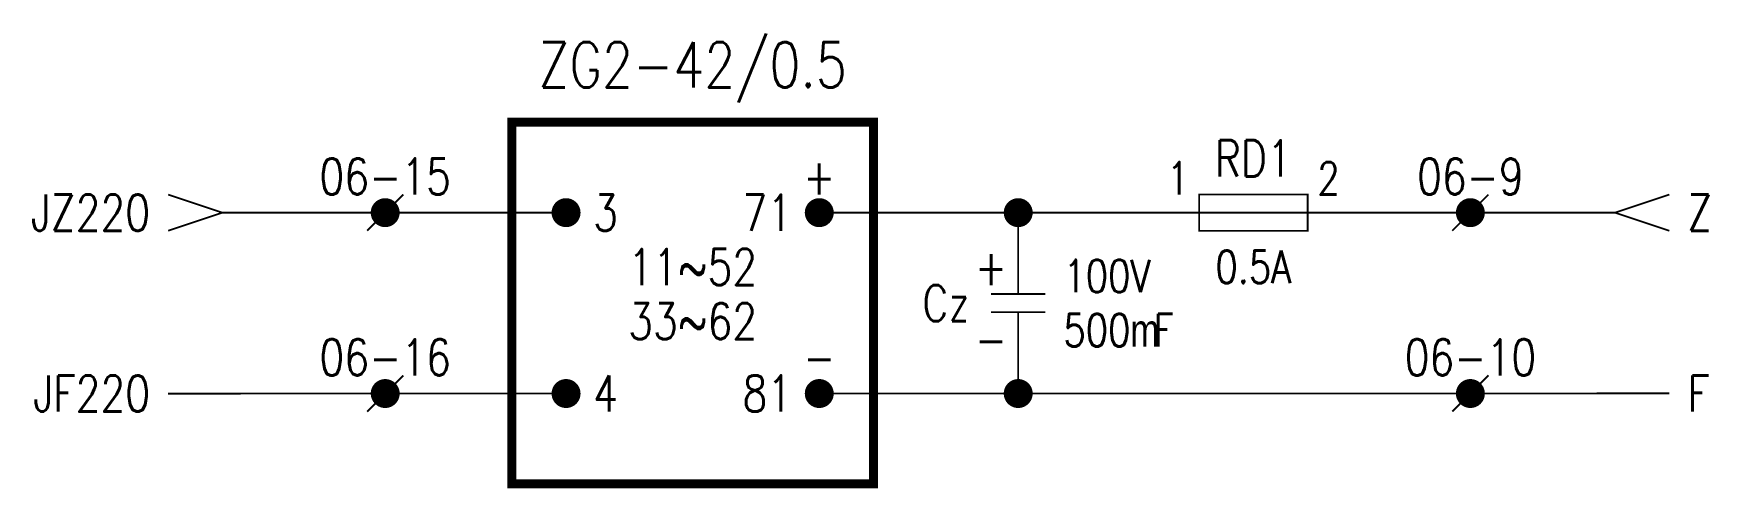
# Model space of a CAD drawing. Extents: x -26.4 to 66.2, y -0.2 to 24.9.
import ezdxf
from ezdxf.enums import TextEntityAlignment as Align

# ---------------------------------------------------------------- set-up
doc = ezdxf.new("R2010")
doc.units = 0
doc.header["$MEASUREMENT"] = 0
doc.layers.get('0').update_dxf_attribs({"linetype": 'CONTINUOUS'})
doc.styles.add('GREEK', font='greeks.shx', dxfattribs={"width": 0.8, "bigfont": 'HZTXT.shx'})
doc.styles.get("Standard").update_dxf_attribs({"font": 'txt.shx', "width": 0.8, "bigfont": 'hztxt.shx'})

# ---------------------------------------------------------------- blocks, each defined once
blk = doc.blocks.new('DZ2')
at = {"const_width": 0.8}
blk.add_lwpolyline([(-0.4, 0, 1), (0.4, 0, 1)], format="xyb", close=True, dxfattribs=at)
blk = doc.blocks.new('DZ1')
at = {"const_width": 0.1}
blk.add_lwpolyline([(-1, -1), (1, 1)], dxfattribs=at)
at = {"const_width": 0.8}
blk.add_lwpolyline([(-0.4, 0, 1), (0.4, 0, 1)], format="xyb", close=True, dxfattribs=at)

msp = doc.modelspace()

# ---------------------------------------------------------------- linework, layer by layer
at = {"color": 7}
for points, const_width in [([(0, 0), (20, 0), (20, 20), (0, 20)], 0.5), ([(38, 16), (38, 14), (44, 14), (44, 16)], 0.1)]:
    msp.add_lwpolyline(points, close=True, dxfattribs=dict(at, const_width=const_width))
at = {"color": 7, "const_width": 0.1}
for points in [[(-19, 16), (-16, 15), (-19, 14)], [(64, 16), (61, 15), (64, 14)], [(3, 15), (-16, 15)], [(17, 15), (61, 15)], [(28, 10.5), (28, 15)], [(26.5, 10.5), (29.5, 10.5)], [(26.5, 9.5), (29.5, 9.5)], [(28, 9.5), (28, 5)], [(3, 5), (-15, 5)], [(17, 5), (60, 5)]]:
    msp.add_lwpolyline(points, dxfattribs=at)
at = {"color": 7}
for points in [[(-19, 5), (-15, 5)], [(64, 5), (60, 5)]]:
    msp.add_lwpolyline(points, dxfattribs=at)

# ---------------------------------------------------------------- block references
at = {"color": 4}
for name, p in [('DZ1', (-7, 15)), ('DZ2', (3, 15)), ('DZ2', (17, 15)), ('DZ2', (28, 15)), ('DZ1', (53, 15)), ('DZ1', (-7, 5)), ('DZ2', (3, 5)), ('DZ2', (17, 5)), ('DZ2', (28, 5)), ('DZ1', (53, 5))]:
    msp.add_blockref(name, p, dxfattribs=at)

# ---------------------------------------------------------------- texts
at = {"color": 7, "width": 0.8}
for s, height, p in [('ZG2-42/0.5', 2.5, (10, 23)), ('+', 2, (17, 17)), ('11~52', 2, (10, 12)), ('+', 2, (26.5, 12)), ('0.5A', 1.8, (41, 12)), ('Cz', 2, (24, 10)), ('33~62', 2, (10, 9)), ('-', 2, (26.5, 8)), ('-', 2, (17, 7))]:
    msp.add_text(s, height=height, dxfattribs=at).set_placement(p, align=Align.MIDDLE)
for s, height, p in [('RD1', 2, (41, 17)), ('06-15', 2, (-7, 16)), ('1     2', 1.8, (41, 16)), ('06-9', 2, (53, 16)), ('06-16', 2, (-7, 6)), ('06-10', 2, (53, 6))]:
    msp.add_text(s, height=height, dxfattribs=at).set_placement(p, align=Align.CENTER)
for s, p in [('JZ220', (-20, 15)), ('71', (15.5, 15)), ('JF220', (-20, 5)), ('81', (15.5, 5))]:
    msp.add_text(s, height=2, dxfattribs=at).set_placement(p, align=Align.MIDDLE_RIGHT)
for s, height, p in [('3', 2, (4.5, 15)), ('Z', 2, (65, 15)), ('100V', 1.8, (30.5, 11.5)), ('500 F', 1.8, (30.5, 8.5)), ('4', 2, (4.5, 5)), ('F', 2, (65, 5))]:
    msp.add_text(s, height=height, dxfattribs=at).set_placement(p, align=Align.MIDDLE_LEFT)
at = {"color": 7, "style": 'GREEK', "width": 0.8}
msp.add_text('m', height=1.8, dxfattribs=at).set_placement((35, 8.5), align=Align.MIDDLE)

doc.saveas('drawing.dxf')
